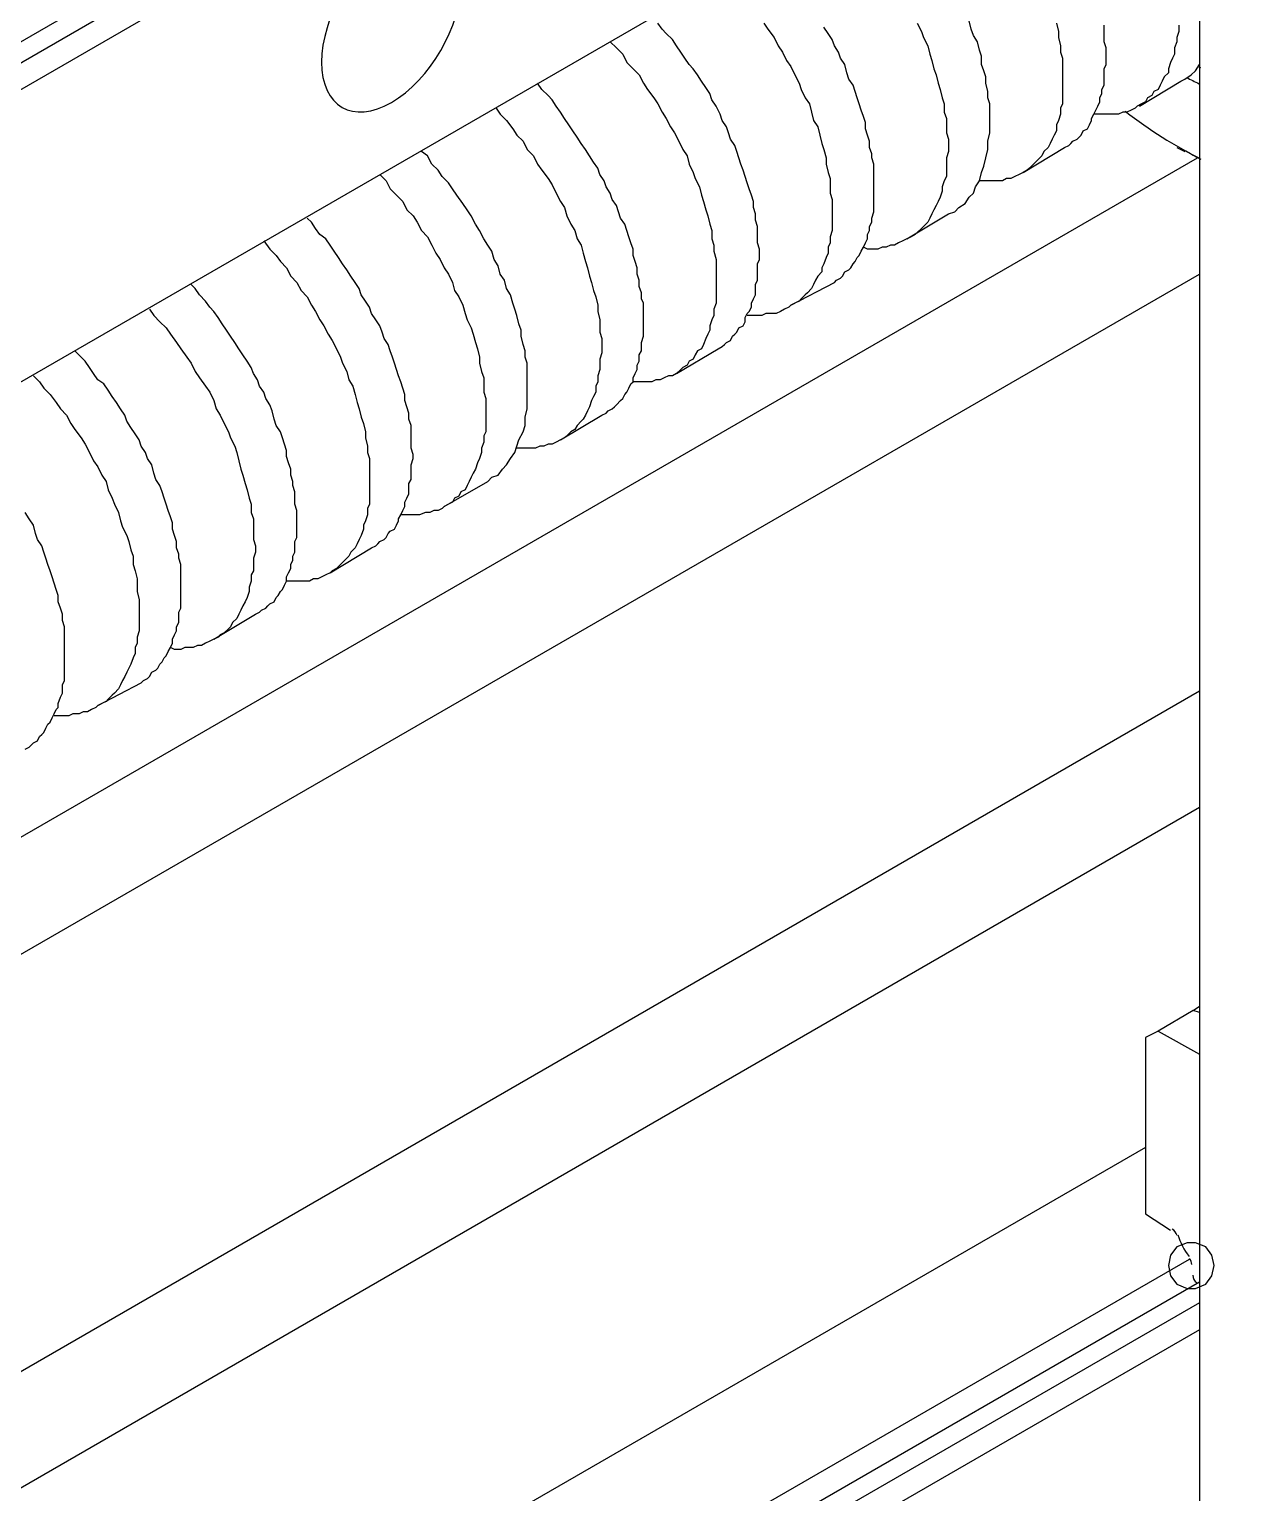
# Model space of a CAD drawing. Extents: x 23 to 317, y -101 to 289.
# Drawn here: x 148.67 to 157.52, y 119.54 to 130.13 of the extents above; entities that cross this region are included whole.
import ezdxf

# ---------------------------------------------------------------- set-up
doc = ezdxf.new("R2010")
doc.units = 0
doc.layers.get('0').update_dxf_attribs({"linetype": 'CONTINUOUS'})

msp = doc.modelspace()

# ---------------------------------------------------------------- linework, layer by layer
at = {"color": 7}
for points in [[(160.97288, 156.813151), (157.13057, 154.591816), (157.13057, 115.988615)], [(157.13057, 134.960017), (111.773309, 108.769276)], [(157.13057, 134.809927), (111.923399, 108.69423), (111.998444, 108.559149)], [(157.13057, 134.61481), (111.998444, 108.559149), (111.998444, 106.442877)], [(157.13057, 132.498538), (111.998444, 106.442877)], [(153.648477, 127.815723), (153.678495, 127.830732), (153.693504, 127.845741), (153.708513, 127.86075), (153.738531, 127.875759), (153.75354, 127.905777), (153.76855, 127.920786), (153.783559, 127.935795), (153.798568, 127.965813), (153.828586, 127.980822), (153.843595, 128.01084), (153.843595, 128.040858), (153.858604, 128.070876), (153.873613, 128.085885), (153.888622, 128.115903), (153.888622, 128.145922), (153.903631, 128.17594), (153.91864, 128.205958), (153.91864, 128.250985), (153.91864, 128.281003), (153.933649, 128.311021), (153.933649, 128.356048), (153.933649, 128.386066), (153.933649, 128.431093), (153.948658, 128.461111), (153.948658, 128.506138), (153.948658, 128.536156), (153.933649, 128.581183), (153.933649, 128.62621), (153.933649, 128.656228), (153.933649, 128.701255), (153.91864, 128.746282), (153.91864, 128.791309), (153.903631, 128.836336), (153.903631, 128.881364), (153.888622, 128.926391), (153.873613, 128.971418), (153.858604, 129.016445), (153.843595, 129.061472), (153.828586, 129.106499), (153.813577, 129.151526), (153.798568, 129.196553), (153.783559, 129.24158), (153.76855, 129.286607), (153.738531, 129.331634), (153.723522, 129.376661), (153.708513, 129.421688), (153.678495, 129.466715), (153.663486, 129.511742), (153.633468, 129.571779), (153.60345, 129.616806), (153.588441, 129.661833), (153.558423, 129.70686), (153.528405, 129.751887), (153.498387, 129.796914), (153.468369, 129.841941), (153.438351, 129.871959), (153.408333, 129.916986), (153.378315, 129.962013), (153.348297, 130.00704), (153.318279, 130.052067), (153.273252, 130.097094), (153.243234, 130.127112), (153.213216, 130.172139)], [(153.978676, 130.172139), (154.008694, 130.127112), (154.053721, 130.067076), (154.083739, 130.00704), (154.113757, 129.962013), (154.143775, 129.901977), (154.173793, 129.85695), (154.203811, 129.796914), (154.233829, 129.736878), (154.248838, 129.691851), (154.278856, 129.631815), (154.308874, 129.586788), (154.323883, 129.526751), (154.338892, 129.466715), (154.36891, 129.421688), (154.383919, 129.361652), (154.398928, 129.301616), (154.413937, 129.256589), (154.428946, 129.196553), (154.428946, 129.151526), (154.443955, 129.09149), (154.458964, 129.046463), (154.458964, 129.001436), (154.458964, 128.9414), (154.473973, 128.896373), (154.473973, 128.851346), (154.473973, 128.806318), (154.473973, 128.761291), (154.473973, 128.716264), (154.473973, 128.671237), (154.458964, 128.62621), (154.458964, 128.581183), (154.443955, 128.551165), (154.443955, 128.506138), (154.428946, 128.47612), (154.413937, 128.431093), (154.398928, 128.401075), (154.398928, 128.371057), (154.36891, 128.341039), (154.353901, 128.311021), (154.338892, 128.281003), (154.323883, 128.250985), (154.293865, 128.220967), (154.278856, 128.205958), (154.248838, 128.17594), (154.233829, 128.160931), (154.203811, 128.145922), (154.173793, 128.130913), (154.158784, 128.115903), (154.128766, 128.100894), (154.098748, 128.085885), (154.06873, 128.070876), (154.038712, 128.070876), (153.993685, 128.070876), (153.963667, 128.055867), (153.933649, 128.055867), (153.903631, 128.055867), (153.858604, 128.055867)], [(154.488983, 128.296012), (154.503992, 128.311021), (154.53401, 128.32603), (154.549019, 128.341039), (154.564028, 128.371057), (154.594046, 128.386066), (154.609055, 128.401075), (154.624064, 128.431093), (154.639073, 128.446102), (154.654082, 128.47612), (154.669091, 128.491129), (154.6841, 128.521147), (154.699109, 128.551165), (154.714118, 128.581183), (154.729127, 128.611201), (154.729127, 128.641219), (154.744136, 128.671237), (154.744136, 128.701255), (154.759145, 128.731273), (154.759145, 128.761291), (154.774154, 128.806318), (154.774154, 128.836336), (154.774154, 128.866355), (154.774154, 128.911382), (154.774154, 128.9414), (154.774154, 128.986427), (154.774154, 129.031454), (154.774154, 129.061472), (154.774154, 129.106499), (154.774154, 129.151526), (154.759145, 129.196553), (154.759145, 129.226571), (154.744136, 129.271598), (154.744136, 129.316625), (154.729127, 129.361652), (154.714118, 129.406679), (154.714118, 129.451706), (154.699109, 129.496733), (154.6841, 129.54176), (154.669091, 129.586788), (154.654082, 129.631815), (154.639073, 129.676842), (154.624064, 129.721869), (154.594046, 129.766896), (154.579037, 129.811923), (154.564028, 129.871959), (154.53401, 129.916986), (154.519001, 129.962013), (154.488983, 130.00704), (154.473973, 130.052067), (154.443955, 130.097094), (154.413937, 130.142121)], [(155.089343, 130.172139), (155.119361, 130.112103), (155.13437, 130.067076), (155.164388, 130.00704), (155.179397, 129.947004), (155.194406, 129.901977), (155.209416, 129.841941), (155.224425, 129.796914), (155.239434, 129.736878), (155.254443, 129.691851), (155.269452, 129.631815), (155.284461, 129.586788), (155.284461, 129.526751), (155.29947, 129.481724), (155.29947, 129.436697), (155.29947, 129.376661), (155.314479, 129.331634), (155.314479, 129.286607), (155.314479, 129.24158), (155.29947, 129.196553), (155.29947, 129.151526), (155.29947, 129.106499), (155.29947, 129.061472), (155.284461, 129.031454), (155.269452, 128.986427), (155.269452, 128.956409), (155.254443, 128.911382), (155.239434, 128.881364), (155.224425, 128.851346), (155.209416, 128.821327), (155.194406, 128.791309), (155.179397, 128.761291), (155.164388, 128.731273), (155.13437, 128.701255), (155.119361, 128.686246), (155.089343, 128.656228), (155.074334, 128.641219), (155.044316, 128.62621), (155.014298, 128.611201), (154.98428, 128.596192), (154.954262, 128.581183), (154.924244, 128.566174), (154.894226, 128.566174), (154.864208, 128.551165), (154.83419, 128.551165), (154.804172, 128.536156), (154.774154, 128.536156), (154.729127, 128.536156), (154.699109, 128.551165)], [(155.314479, 128.791309), (155.359506, 128.806318), (155.389524, 128.836336), (155.434551, 128.866355), (155.464569, 128.911382), (155.494587, 128.9414), (155.509596, 128.986427), (155.539614, 129.031454), (155.554623, 129.09149), (155.569632, 129.136517), (155.584641, 129.196553), (155.59965, 129.256589), (155.59965, 129.316625), (155.614659, 129.376661), (155.614659, 129.451706), (155.614659, 129.511742), (155.614659, 129.586788), (155.59965, 129.631815), (155.59965, 129.676842), (155.584641, 129.736878), (155.584641, 129.781905), (155.569632, 129.826932), (155.554623, 129.871959), (155.554623, 129.931995), (155.539614, 129.977022), (155.524605, 130.037058), (155.494587, 130.082085), (155.479578, 130.127112), (155.464569, 130.187148)], [(156.094948, 130.172139), (156.109957, 130.112103), (156.109957, 130.067076), (156.124966, 130.00704), (156.124966, 129.962013), (156.139975, 129.916986), (156.139975, 129.85695), (156.139975, 129.811923), (156.139975, 129.766896), (156.139975, 129.721869), (156.139975, 129.676842), (156.139975, 129.631815), (156.139975, 129.586788), (156.124966, 129.556769), (156.124966, 129.511742), (156.109957, 129.466715), (156.094948, 129.436697), (156.094948, 129.39167), (156.079939, 129.361652), (156.06493, 129.331634), (156.049921, 129.301616), (156.034912, 129.271598), (156.004894, 129.24158), (155.989885, 129.211562), (155.974876, 129.196553), (155.944858, 129.166535), (155.929849, 129.151526), (155.89983, 129.121508), (155.884821, 129.106499), (155.854803, 129.09149), (155.824785, 129.076481), (155.794767, 129.061472), (155.764749, 129.046463), (155.734731, 129.046463), (155.704713, 129.031454), (155.674695, 129.031454), (155.644677, 129.031454), (155.59965, 129.031454), (155.569632, 129.031454), (155.539614, 129.031454)], [(156.154984, 129.271598), (156.185002, 129.286607), (156.200011, 129.301616), (156.21502, 129.316625), (156.245038, 129.331634), (156.260047, 129.346643), (156.275056, 129.361652), (156.290065, 129.39167), (156.320083, 129.406679), (156.335092, 129.436697), (156.350101, 129.466715), (156.350101, 129.481724), (156.36511, 129.511742), (156.380119, 129.54176), (156.395128, 129.571779), (156.410137, 129.601797), (156.410137, 129.631815), (156.425146, 129.661833), (156.425146, 129.691851), (156.440155, 129.721869), (156.440155, 129.766896), (156.440155, 129.796914), (156.440155, 129.841941), (156.455164, 129.871959), (156.455164, 129.916986), (156.455164, 129.947004), (156.455164, 129.992031), (156.440155, 130.037058), (156.440155, 130.067076), (156.440155, 130.112103), (156.440155, 130.15713)], [(156.98048, 130.15713), (156.98048, 130.112103), (156.965471, 130.067076), (156.965471, 130.037058), (156.950462, 129.992031), (156.950462, 129.947004), (156.935453, 129.916986), (156.920444, 129.886968), (156.905435, 129.841941), (156.905435, 129.811923), (156.875417, 129.781905), (156.860408, 129.751887), (156.845399, 129.721869), (156.83039, 129.691851), (156.800372, 129.676842), (156.785363, 129.646824), (156.755345, 129.631815), (156.740336, 129.601797), (156.710318, 129.586788), (156.6803, 129.571779), (156.665291, 129.556769), (156.635272, 129.54176), (156.605254, 129.526751), (156.575236, 129.526751), (156.545218, 129.511742), (156.500191, 129.511742), (156.470173, 129.511742), (156.440155, 129.511742), (156.410137, 129.511742), (156.36511, 129.511742)], [(152.868008, 130.037058), (152.913035, 129.992031), (152.958062, 129.947004), (152.98808, 129.886968), (153.033107, 129.841941), (153.078135, 129.796914), (153.108153, 129.736878), (153.138171, 129.691851), (153.183198, 129.631815), (153.213216, 129.586788), (153.243234, 129.526751), (153.273252, 129.481724), (153.30327, 129.421688), (153.333288, 129.376661), (153.363306, 129.316625), (153.393324, 129.256589), (153.423342, 129.211562), (153.438351, 129.151526), (153.468369, 129.09149), (153.483378, 129.046463), (153.513396, 128.986427), (153.528405, 128.926391), (153.543414, 128.881364), (153.558423, 128.821327), (153.573432, 128.7763), (153.588441, 128.716264), (153.60345, 128.671237), (153.60345, 128.611201), (153.618459, 128.566174), (153.618459, 128.521147), (153.633468, 128.461111), (153.633468, 128.416084), (153.633468, 128.371057), (153.633468, 128.32603), (153.633468, 128.281003), (153.633468, 128.235976), (153.633468, 128.190949), (153.633468, 128.145922), (153.618459, 128.100894), (153.618459, 128.055867), (153.60345, 128.025849), (153.588441, 127.980822), (153.588441, 127.950804), (153.573432, 127.920786), (153.558423, 127.890768), (153.543414, 127.845741), (153.528405, 127.815723), (153.498387, 127.800714), (153.483378, 127.770696), (153.468369, 127.740678), (153.438351, 127.725669), (153.423342, 127.695651), (153.393324, 127.680642), (153.378315, 127.665633), (153.348297, 127.635615), (153.318279, 127.620606), (153.288261, 127.620606), (153.258243, 127.605597), (153.228225, 127.590588), (153.198207, 127.590588), (153.168189, 127.575579), (153.138171, 127.575579), (153.093144, 127.575579), (153.063126, 127.575579), (153.033107, 127.575579)], [(156.995489, 129.751887), (157.025507, 129.766896), (157.070534, 129.796914), (157.100552, 129.826932), (157.13057, 129.871959)], [(152.807972, 127.335434), (152.83799, 127.350443), (152.852999, 127.365452), (152.883017, 127.380461), (152.898026, 127.39547), (152.913035, 127.41048), (152.943053, 127.440498), (152.958062, 127.455507), (152.973071, 127.485525), (152.98808, 127.500534), (153.003089, 127.530552), (153.018098, 127.56057), (153.033107, 127.575579), (153.033107, 127.605597), (153.048117, 127.635615), (153.063126, 127.665633), (153.063126, 127.695651), (153.078135, 127.725669), (153.078135, 127.770696), (153.093144, 127.800714), (153.093144, 127.830732), (153.093144, 127.86075), (153.108153, 127.905777), (153.108153, 127.935795), (153.108153, 127.980822), (153.108153, 128.025849), (153.108153, 128.055867), (153.108153, 128.100894), (153.108153, 128.145922), (153.093144, 128.17594), (153.093144, 128.220967), (153.078135, 128.265994), (153.078135, 128.311021), (153.063126, 128.356048), (153.063126, 128.401075), (153.048117, 128.446102), (153.033107, 128.491129), (153.033107, 128.536156), (153.018098, 128.581183), (153.003089, 128.62621), (152.98808, 128.671237), (152.973071, 128.716264), (152.943053, 128.761291), (152.928044, 128.806318), (152.913035, 128.851346), (152.883017, 128.896373), (152.868008, 128.9414), (152.83799, 128.986427), (152.822981, 129.031454), (152.792963, 129.076481), (152.777954, 129.121508), (152.747936, 129.166535), (152.717918, 129.211562), (152.6879, 129.256589), (152.657882, 129.301616), (152.627864, 129.346643), (152.597846, 129.39167), (152.567828, 129.436697), (152.53781, 129.481724), (152.507792, 129.526751), (152.477774, 129.571779), (152.447756, 129.616806), (152.417738, 129.646824), (152.372711, 129.691851), (152.342693, 129.736878)], [(156.695309, 129.571779), (156.995489, 129.751887)], [(152.042512, 129.556769), (152.07253, 129.511742), (152.117557, 129.466715), (152.162584, 129.406679), (152.192602, 129.361652), (152.237629, 129.316625), (152.267647, 129.256589), (152.312674, 129.211562), (152.342693, 129.151526), (152.372711, 129.106499), (152.417738, 129.046463), (152.447756, 129.001436), (152.477774, 128.9414), (152.507792, 128.881364), (152.53781, 128.836336), (152.552819, 128.7763), (152.582837, 128.716264), (152.612855, 128.671237), (152.627864, 128.611201), (152.657882, 128.566174), (152.672891, 128.506138), (152.6879, 128.446102), (152.702909, 128.401075), (152.717918, 128.341039), (152.732927, 128.296012), (152.747936, 128.235976), (152.762945, 128.190949), (152.777954, 128.130913), (152.777954, 128.085885), (152.792963, 128.025849), (152.792963, 127.980822), (152.792963, 127.935795), (152.807972, 127.890768), (152.807972, 127.845741), (152.807972, 127.785705), (152.792963, 127.740678), (152.792963, 127.71066), (152.792963, 127.665633), (152.777954, 127.620606), (152.777954, 127.575579), (152.762945, 127.545561), (152.762945, 127.500534), (152.747936, 127.470516), (152.732927, 127.440498), (152.717918, 127.39547), (152.702909, 127.365452), (152.6879, 127.335434), (152.672891, 127.305416), (152.657882, 127.290407), (152.627864, 127.260389), (152.612855, 127.230371), (152.582837, 127.215362), (152.567828, 127.200353), (152.53781, 127.170335), (152.507792, 127.155326), (152.477774, 127.140317), (152.447756, 127.125308), (152.417738, 127.125308), (152.38772, 127.110299), (152.357702, 127.110299), (152.327684, 127.09529), (152.297665, 127.09529), (152.267647, 127.09529), (152.22262, 127.09529), (152.192602, 127.09529)], [(120.673659, 108.153906), (157.115561, 129.196553)], [(151.982476, 126.855146), (152.012494, 126.885164), (152.057521, 126.900173), (152.087539, 126.9452), (152.117557, 126.975218), (152.147575, 127.020245), (152.177593, 127.065272), (152.192602, 127.110299), (152.207611, 127.155326), (152.237629, 127.215362), (152.252638, 127.260389), (152.252638, 127.320425), (152.267647, 127.380461), (152.267647, 127.455507), (152.267647, 127.515543), (152.267647, 127.590588), (152.267647, 127.665633), (152.267647, 127.71066), (152.252638, 127.755687), (152.252638, 127.800714), (152.237629, 127.845741), (152.22262, 127.905777), (152.22262, 127.950804), (152.207611, 127.995831), (152.192602, 128.055867), (152.177593, 128.100894), (152.162584, 128.145922), (152.147575, 128.205958), (152.117557, 128.250985), (152.102548, 128.311021), (152.07253, 128.356048), (152.057521, 128.416084), (152.027503, 128.461111), (152.012494, 128.521147), (151.982476, 128.566174), (151.952458, 128.611201), (151.92244, 128.671237), (151.892422, 128.716264), (151.862404, 128.7763), (151.832386, 128.821327), (151.802368, 128.866355), (151.757341, 128.926391), (151.727323, 128.971418), (151.697305, 129.016445), (151.652278, 129.061472), (151.62226, 129.106499), (151.577232, 129.151526), (151.547214, 129.211562), (151.502187, 129.24158)], [(155.854803, 129.09149), (156.154984, 129.271598)], [(156.965471, 129.271598), (157.025507, 129.24158)], [(151.202007, 129.076481), (151.247034, 129.031454), (151.277052, 128.971418), (151.322079, 128.926391), (151.367106, 128.881364), (151.397124, 128.821327), (151.442151, 128.7763), (151.472169, 128.731273), (151.502187, 128.671237), (151.547214, 128.62621), (151.577232, 128.566174), (151.607251, 128.506138), (151.637269, 128.461111), (151.667287, 128.401075), (151.697305, 128.356048), (151.727323, 128.296012), (151.742332, 128.235976), (151.77235, 128.190949), (151.802368, 128.130913), (151.817377, 128.070876), (151.832386, 128.025849), (151.862404, 127.965813), (151.877413, 127.920786), (151.892422, 127.86075), (151.907431, 127.815723), (151.92244, 127.755687), (151.92244, 127.71066), (151.937449, 127.650624), (151.952458, 127.605597), (151.952458, 127.545561), (151.952458, 127.500534), (151.967467, 127.455507), (151.967467, 127.41048), (151.967467, 127.350443), (151.967467, 127.305416), (151.967467, 127.260389), (151.967467, 127.215362), (151.952458, 127.185344), (151.952458, 127.140317), (151.937449, 127.09529), (151.937449, 127.065272), (151.92244, 127.020245), (151.907431, 126.990227), (151.892422, 126.9452), (151.877413, 126.915182), (151.862404, 126.885164), (151.847395, 126.855146), (151.832386, 126.825128), (151.817377, 126.79511), (151.787359, 126.780101), (151.77235, 126.750083), (151.742332, 126.735074), (151.727323, 126.705056), (151.697305, 126.690047), (151.667287, 126.675037), (151.652278, 126.660028), (151.62226, 126.645019), (151.592241, 126.645019), (151.562223, 126.63001), (151.532205, 126.63001), (151.487178, 126.615001), (151.45716, 126.615001), (151.427142, 126.615001), (151.397124, 126.615001), (151.352097, 126.615001)], [(151.141971, 126.374857), (151.171989, 126.389866), (151.186998, 126.404875), (151.202007, 126.419884), (151.232025, 126.434893), (151.247034, 126.449902), (151.262043, 126.47992), (151.277052, 126.494929), (151.30707, 126.509938), (151.322079, 126.539956), (151.337088, 126.569974), (151.337088, 126.584983), (151.352097, 126.615001), (151.367106, 126.645019), (151.382115, 126.675037), (151.382115, 126.705056), (151.397124, 126.735074), (151.412133, 126.765092), (151.412133, 126.79511), (151.412133, 126.840137), (151.427142, 126.870155), (151.427142, 126.900173), (151.427142, 126.9452), (151.427142, 126.975218), (151.442151, 127.020245), (151.442151, 127.050263), (151.427142, 127.09529), (151.427142, 127.140317), (151.427142, 127.170335), (151.427142, 127.215362), (151.427142, 127.260389), (151.412133, 127.305416), (151.412133, 127.350443), (151.397124, 127.39547), (151.382115, 127.440498), (151.382115, 127.485525), (151.367106, 127.530552), (151.352097, 127.575579), (151.337088, 127.620606), (151.322079, 127.665633), (151.30707, 127.71066), (151.292061, 127.755687), (151.277052, 127.800714), (151.262043, 127.845741), (151.232025, 127.890768), (151.217016, 127.935795), (151.202007, 127.980822), (151.171989, 128.025849), (151.141971, 128.070876), (151.126962, 128.115903), (151.096944, 128.160931), (151.066926, 128.205958), (151.051917, 128.250985), (151.021899, 128.296012), (150.991881, 128.341039), (150.961863, 128.386066), (150.931845, 128.431093), (150.901827, 128.47612), (150.871808, 128.521147), (150.84179, 128.566174), (150.811772, 128.611201), (150.766745, 128.641219), (150.736727, 128.686246), (150.706709, 128.731273), (150.676691, 128.761291)], [(155.014298, 128.611201), (155.314479, 128.791309)], [(150.361502, 128.596192), (150.406529, 128.536156), (150.451556, 128.491129), (150.481574, 128.446102), (150.526601, 128.401075), (150.556619, 128.341039), (150.601646, 128.296012), (150.631664, 128.235976), (150.676691, 128.190949), (150.706709, 128.130913), (150.736727, 128.085885), (150.766745, 128.025849), (150.796763, 127.980822), (150.826781, 127.920786), (150.856799, 127.875759), (150.886818, 127.815723), (150.916836, 127.755687), (150.931845, 127.71066), (150.961863, 127.650624), (150.976872, 127.590588), (151.00689, 127.545561), (151.021899, 127.485525), (151.036908, 127.425489), (151.051917, 127.380461), (151.066926, 127.320425), (151.081935, 127.275398), (151.096944, 127.215362), (151.096944, 127.170335), (151.111953, 127.110299), (151.111953, 127.065272), (151.126962, 127.020245), (151.126962, 126.975218), (151.126962, 126.915182), (151.126962, 126.870155), (151.126962, 126.825128), (151.126962, 126.780101), (151.126962, 126.735074), (151.126962, 126.690047), (151.111953, 126.660028), (151.111953, 126.615001), (151.096944, 126.569974), (151.081935, 126.539956), (151.081935, 126.509938), (151.066926, 126.464911), (151.051917, 126.434893), (151.036908, 126.404875), (151.021899, 126.374857), (150.991881, 126.344839), (150.976872, 126.314821), (150.961863, 126.299812), (150.931845, 126.269794), (150.916836, 126.254785), (150.886818, 126.224767), (150.856799, 126.209758), (150.84179, 126.194749), (150.811772, 126.17974), (150.781754, 126.164731), (150.751736, 126.149722), (150.721718, 126.149722), (150.6917, 126.134713), (150.661682, 126.134713), (150.616655, 126.134713), (150.586637, 126.134713), (150.556619, 126.134713), (150.526601, 126.134713)], [(120.673659, 107.313401), (157.13057, 128.356048)], [(150.301466, 125.894568), (150.331484, 125.909577), (150.346493, 125.924586), (150.376511, 125.939595), (150.39152, 125.954604), (150.406529, 125.969614), (150.436547, 125.984623), (150.451556, 126.014641), (150.466565, 126.02965), (150.481574, 126.059668), (150.496583, 126.074677), (150.511592, 126.104695), (150.526601, 126.134713), (150.526601, 126.164731), (150.54161, 126.194749), (150.556619, 126.224767), (150.556619, 126.254785), (150.571628, 126.284803), (150.571628, 126.314821), (150.586637, 126.344839), (150.586637, 126.389866), (150.586637, 126.419884), (150.601646, 126.449902), (150.601646, 126.494929), (150.601646, 126.524947), (150.601646, 126.569974), (150.601646, 126.615001), (150.601646, 126.645019), (150.586637, 126.690047), (150.586637, 126.735074), (150.586637, 126.780101), (150.571628, 126.825128), (150.571628, 126.855146), (150.556619, 126.900173), (150.556619, 126.9452), (150.54161, 126.990227), (150.526601, 127.035254), (150.526601, 127.080281), (150.511592, 127.125308), (150.496583, 127.170335), (150.481574, 127.215362), (150.451556, 127.260389), (150.436547, 127.305416), (150.421538, 127.365452), (150.406529, 127.41048), (150.376511, 127.455507), (150.361502, 127.500534), (150.331484, 127.545561), (150.316475, 127.590588), (150.286457, 127.635615), (150.271448, 127.680642), (150.24143, 127.725669), (150.211412, 127.770696), (150.181394, 127.815723), (150.151375, 127.86075), (150.121357, 127.905777), (150.091339, 127.950804), (150.061321, 127.995831), (150.031303, 128.040858), (150.001285, 128.085885), (149.971267, 128.115903), (149.941249, 128.160931), (149.896222, 128.205958), (149.866204, 128.250985), (149.836186, 128.281003)], [(154.173793, 128.130913), (154.488983, 128.296012)], [(149.536006, 128.100894), (149.566024, 128.055867), (149.611051, 128.01084), (149.656078, 127.965813), (149.686096, 127.920786), (149.731123, 127.86075), (149.761141, 127.815723), (149.806168, 127.755687), (149.836186, 127.71066), (149.866204, 127.650624), (149.896222, 127.605597), (149.941249, 127.545561), (149.971267, 127.500534), (150.001285, 127.440498), (150.016294, 127.380461), (150.046312, 127.335434), (150.07633, 127.275398), (150.106348, 127.215362), (150.121357, 127.170335), (150.151375, 127.110299), (150.166385, 127.065272), (150.181394, 127.005236), (150.196403, 126.9452), (150.211412, 126.900173), (150.226421, 126.840137), (150.24143, 126.79511), (150.256439, 126.735074), (150.271448, 126.690047), (150.271448, 126.63001), (150.286457, 126.584983), (150.286457, 126.539956), (150.286457, 126.47992), (150.286457, 126.434893), (150.301466, 126.389866), (150.301466, 126.344839), (150.286457, 126.299812), (150.286457, 126.254785), (150.286457, 126.209758), (150.271448, 126.17974), (150.271448, 126.134713), (150.256439, 126.089686), (150.256439, 126.059668), (150.24143, 126.014641), (150.226421, 125.984623), (150.211412, 125.954604), (150.196403, 125.924586), (150.181394, 125.894568), (150.166385, 125.86455), (150.136366, 125.834532), (150.121357, 125.804514), (150.106348, 125.789505), (150.07633, 125.759487), (150.046312, 125.744478), (150.031303, 125.729469), (150.001285, 125.71446), (149.971267, 125.699451), (149.941249, 125.684442), (149.911231, 125.669433), (149.881213, 125.669433), (149.851195, 125.654424), (149.821177, 125.654424), (149.791159, 125.654424), (149.761141, 125.639415), (149.716114, 125.639415), (149.686096, 125.654424)], [(153.348297, 127.635615), (153.648477, 127.815723)], [(149.47597, 125.399271), (149.490979, 125.41428), (149.520997, 125.429289), (149.536006, 125.444298), (149.551015, 125.474316), (149.581033, 125.489325), (149.596042, 125.504334), (149.611051, 125.534352), (149.62606, 125.549361), (149.641069, 125.579379), (149.656078, 125.594388), (149.671087, 125.624406), (149.686096, 125.654424), (149.701105, 125.684442), (149.701105, 125.71446), (149.716114, 125.744478), (149.731123, 125.774496), (149.731123, 125.804514), (149.746132, 125.834532), (149.746132, 125.86455), (149.746132, 125.909577), (149.761141, 125.939595), (149.761141, 125.969614), (149.761141, 126.014641), (149.761141, 126.044659), (149.761141, 126.089686), (149.761141, 126.134713), (149.761141, 126.164731), (149.761141, 126.209758), (149.761141, 126.254785), (149.746132, 126.299812), (149.746132, 126.32983), (149.731123, 126.374857), (149.731123, 126.419884), (149.716114, 126.464911), (149.701105, 126.509938), (149.701105, 126.554965), (149.686096, 126.599992), (149.671087, 126.645019), (149.656078, 126.690047), (149.641069, 126.735074), (149.62606, 126.780101), (149.611051, 126.825128), (149.581033, 126.870155), (149.566024, 126.915182), (149.551015, 126.975218), (149.520997, 127.020245), (149.505988, 127.065272), (149.47597, 127.110299), (149.460961, 127.155326), (149.430942, 127.200353), (149.400924, 127.24538), (149.370906, 127.290407), (149.355897, 127.335434), (149.325879, 127.380461), (149.295861, 127.425489), (149.265843, 127.470516), (149.235825, 127.515543), (149.205807, 127.56057), (149.16078, 127.590588), (149.130762, 127.635615), (149.100744, 127.680642), (149.070726, 127.725669), (149.040708, 127.755687), (148.995681, 127.800714)], [(148.6955, 127.620606), (148.740528, 127.575579), (148.770546, 127.530552), (148.815573, 127.485525), (148.8606, 127.425489), (148.890618, 127.380461), (148.935645, 127.335434), (148.965663, 127.275398), (148.995681, 127.230371), (149.040708, 127.170335), (149.070726, 127.125308), (149.100744, 127.065272), (149.130762, 127.005236), (149.16078, 126.960209), (149.190798, 126.900173), (149.220816, 126.855146), (149.235825, 126.79511), (149.265843, 126.735074), (149.280852, 126.690047), (149.31087, 126.63001), (149.325879, 126.569974), (149.340888, 126.524947), (149.370906, 126.464911), (149.385915, 126.419884), (149.400924, 126.359848), (149.415933, 126.314821), (149.415933, 126.254785), (149.430942, 126.209758), (149.445952, 126.149722), (149.445952, 126.104695), (149.445952, 126.059668), (149.460961, 125.999632), (149.460961, 125.954604), (149.460961, 125.909577), (149.460961, 125.86455), (149.460961, 125.819523), (149.460961, 125.774496), (149.445952, 125.729469), (149.445952, 125.684442), (149.430942, 125.654424), (149.430942, 125.609397), (149.415933, 125.579379), (149.400924, 125.534352), (149.385915, 125.504334), (149.370906, 125.474316), (149.355897, 125.444298), (149.340888, 125.41428), (149.325879, 125.384262), (149.31087, 125.354244), (149.280852, 125.324226), (149.265843, 125.309217), (149.235825, 125.279199), (149.220816, 125.26419), (149.190798, 125.249181), (149.16078, 125.234171), (149.145771, 125.219162), (149.115753, 125.204153), (149.085735, 125.189144), (149.055717, 125.189144), (149.025699, 125.174135), (148.980672, 125.174135), (148.950654, 125.159126), (148.920636, 125.159126), (148.890618, 125.159126), (148.845591, 125.159126)], [(152.507792, 127.155326), (152.807972, 127.335434)], [(151.667287, 126.675037), (151.982476, 126.855146)], [(148.635464, 124.918982), (148.665482, 124.933991), (148.680491, 124.949), (148.6955, 124.964009), (148.725519, 124.979018), (148.740528, 125.009036), (148.755537, 125.024045), (148.770546, 125.039054), (148.785555, 125.069072), (148.800564, 125.09909), (148.815573, 125.114099), (148.830582, 125.144117), (148.845591, 125.174135), (148.8606, 125.204153), (148.875609, 125.219162), (148.875609, 125.249181), (148.890618, 125.294208), (148.905627, 125.324226), (148.905627, 125.354244), (148.905627, 125.384262), (148.920636, 125.41428), (148.920636, 125.459307), (148.920636, 125.489325), (148.920636, 125.534352), (148.920636, 125.56437), (148.920636, 125.609397), (148.920636, 125.639415), (148.920636, 125.684442), (148.920636, 125.729469), (148.920636, 125.774496), (148.920636, 125.804514), (148.905627, 125.849541), (148.905627, 125.894568), (148.890618, 125.939595), (148.875609, 125.984623), (148.875609, 126.02965), (148.8606, 126.074677), (148.845591, 126.119704), (148.830582, 126.164731), (148.815573, 126.209758), (148.800564, 126.254785), (148.785555, 126.299812), (148.770546, 126.344839), (148.755537, 126.389866), (148.725519, 126.434893), (148.710509, 126.47992), (148.6955, 126.539956), (148.665482, 126.584983), (148.635464, 126.63001)], [(150.84179, 126.194749), (151.141971, 126.374857)], [(150.001285, 125.71446), (150.301466, 125.894568)], [(149.16078, 125.234171), (149.47597, 125.399271)], [(121.138938, 104.551741), (157.13057, 125.339235)], [(121.138938, 103.711236), (157.13057, 124.498729)], [(157.13057, 123.012836), (157.085543, 123.027845), (157.13057, 123.057863)], [(157.13057, 123.012836), (157.085543, 123.027845), (156.83039, 122.877755), (157.13057, 122.712656)], [(156.83039, 122.877755), (156.740336, 122.832728), (156.740336, 121.556961), (156.920444, 121.436889)], [(156.740336, 122.03725), (115.720682, 98.353015)], [(157.055525, 121.226763), (116.110916, 97.587555)], [(157.13057, 121.061664), (116.20097, 97.422456)], [(157.13057, 120.911573), (116.261006, 97.317393)], [(157.13057, 120.716456), (116.336051, 97.167302)]]:
    msp.add_lwpolyline(points, dxfattribs=at)
msp.add_lwpolyline([(157.235633, 121.181736), (157.220624, 121.256781), (157.175597, 121.316817), (157.100552, 121.346835), (157.040516, 121.346835), (156.965471, 121.316817), (156.920444, 121.256781), (156.905435, 121.181736), (156.920444, 121.106691), (156.965471, 121.046655), (157.040516, 121.016637), (157.100552, 121.016637), (157.175597, 121.046655), (157.220624, 121.106691), (157.235633, 121.181736), (157.235633, 121.181736)], close=True, dxfattribs=at)
for points in [[(151.28384, 130.762149), (151.005045, 130.601619), (150.779358, 130.210687), (150.779754, 129.888979)], [(151.285273, 129.597139), (151.564068, 129.757669), (151.789755, 130.148601), (151.78936, 130.470309)], [(150.779754, 129.888979), (150.780149, 129.56727), (151.006478, 129.436609), (151.285273, 129.597139)], [(157.124884, 129.85644), (157.129122, 129.854267), (157.133359, 129.852111), (157.137595, 129.849974)], [(157.036137, 129.778985), (157.066499, 129.762841), (157.09683, 129.74759), (157.127102, 129.733246)], [(156.593137, 129.534554), (156.77056, 129.397758), (156.950888, 129.283575), (157.130381, 129.194374)], [(157.031136, 129.247497), (157.067212, 129.226699), (157.103283, 129.206866), (157.139321, 129.188014)], [(156.968065, 121.39911), (156.963324, 121.419078), (156.949215, 121.437131), (156.932355, 121.444801)], [(156.973588, 121.404506), (156.99, 121.349579), (157.018722, 121.294722), (157.055389, 121.248267)], [(157.074787, 121.189376), (157.075035, 121.204506), (157.06877, 121.22102), (157.05796, 121.233729)], [(157.081291, 121.112264), (157.081661, 121.090885), (157.094576, 121.068206), (157.112831, 121.056879)]]:
    msp.add_open_spline(points, degree=3, dxfattribs=at)

doc.saveas('drawing.dxf')
